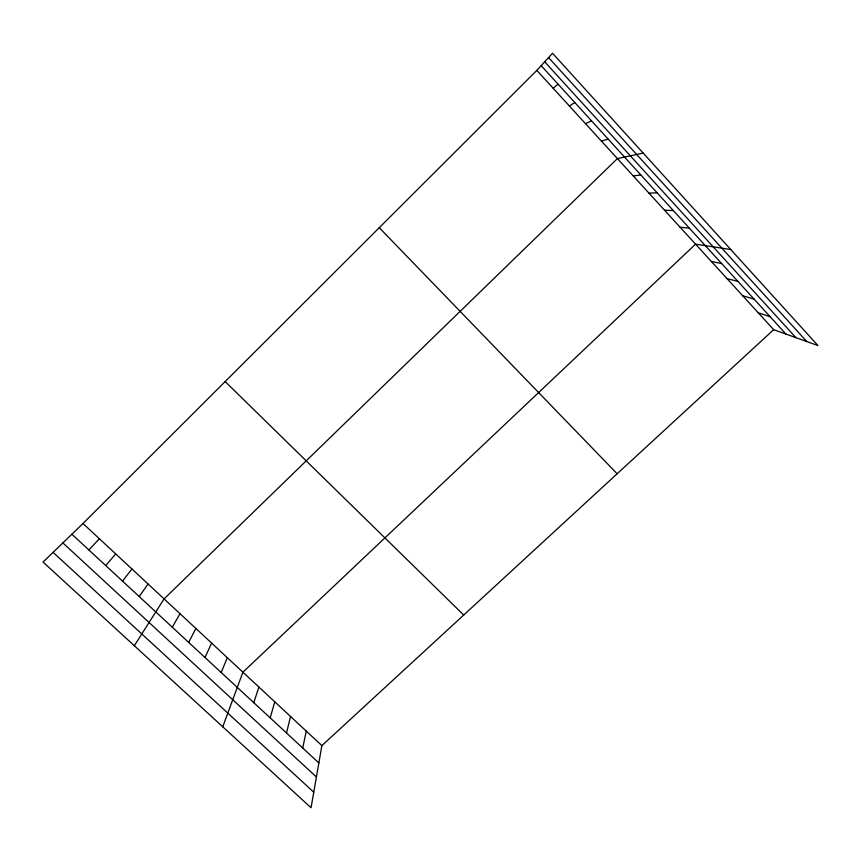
<?xml version="1.0" encoding="UTF-8"?>
<svg xmlns="http://www.w3.org/2000/svg" width="861" height="861" viewBox="0 0 861 861"><rect width="100%" height="100%" fill="white"/><g stroke="black" fill="none" stroke-linecap="round" stroke-linejoin="round"><path stroke-width="1.29" d="M773.673 329.677L321.874 745.615L311.047 807.747L43.05 562.039L83 523.499L536.844 70.387L552.536 53.253L817.95 345.562L773.673 329.677L536.844 70.387M302.728 748.026L306.258 731.097M286.509 733.002L290.555 716.492M270.203 717.891L274.767 701.812M253.791 702.694L258.881 687.046M222.751 726.792L242.91 672.193L695.559 244.158L730.752 249.529M221.18 672.484L227.326 657.696M204.972 657.481L211.645 643.113M188.677 642.381L195.877 628.455M172.286 627.195L180.024 613.71M134.316 645.718L164.085 598.89L617.412 158.596L643.178 153.075M139.213 596.565L148.049 583.984M122.531 581.11L131.927 568.992M105.752 565.569L115.708 553.914M88.866 549.942L99.402 538.749M553.16 88.242L558.068 84.174M569.369 105.989L574.836 102.567M585.48 123.64L591.507 120.852M601.495 141.172L608.07 139.019M633.222 175.913L640.896 174.998M648.957 193.133L657.147 192.832M664.584 210.245L673.302 210.547M680.115 227.25L689.349 228.143M711.38 261.475L721.636 263.552M727.093 278.684L737.877 281.353M742.709 295.786L753.999 299.047M758.24 312.78L770.025 316.622M53.091 552.353L313.759 792.195M62.875 542.914L316.407 776.988M71.893 534.218L318.85 762.954M83 523.499L321.874 745.615M225.162 381.563L463.713 615.023M379.27 227.702L617.143 473.776M544.712 61.798L795.93 337.663M541.182 65.651L785.953 334.079M548.565 57.59L806.8 341.559"/></g></svg>
